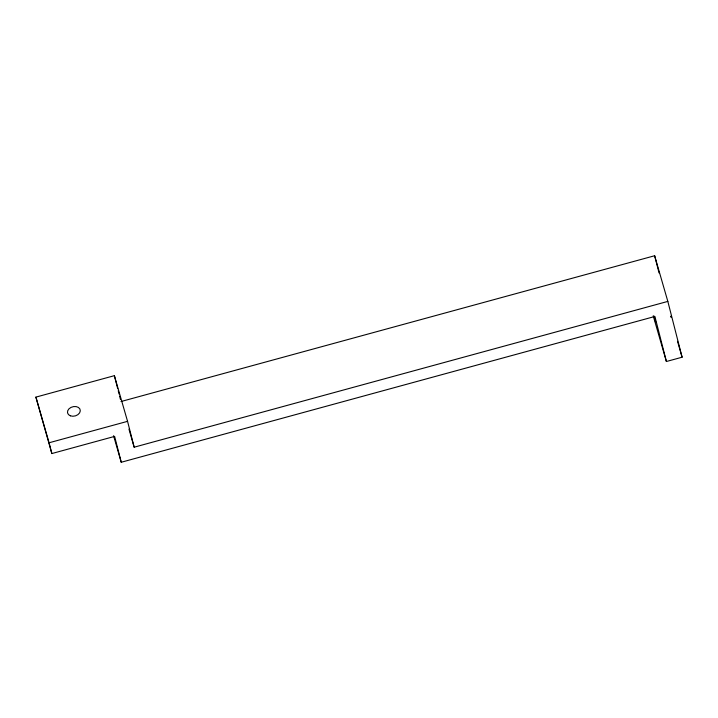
<?xml version="1.0" encoding="UTF-8"?>
<svg xmlns="http://www.w3.org/2000/svg" width="718" height="718" viewBox="0 0 718 718"><rect width="100%" height="100%" fill="white"/><g stroke="black" fill="none" stroke-linecap="round" stroke-linejoin="round"><path stroke-width="1.08" d="M667.83 301.407L682.1 357.214L666.403 361.504L654.888 316.467L121.234 462.257L114.62 436.4L51.84 453.552L35.9 397.117L114.377 375.676L127.562 421.34L134.167 447.197L667.83 301.407L654.645 255.743L120.992 401.533M51.84 453.552L49.084 442.773L127.562 421.34M670.854 316.18L671.159 317.212M677.505 341.292L682.1 357.214M653.227 315.839L666.403 361.504M128.962 429.14L134.167 447.197M113.57 435.709L121.234 462.257M35.9 397.117L49.084 442.773M653.945 316.108L655.767 322.436L654.206 316.333M654.645 255.743L659.043 272.912M114.377 375.676L117.689 388.6M118.237 390.754L119.062 393.994M119.61 396.148L120.444 399.379M671.07 316.432L671.312 317.392M70.373 415.812A6.507 4.748 -14.3 0 0 80.29 410.893A6.507 4.748 -14.3 0 0 70.983 407.402A6.507 4.748 -14.3 0 0 70.373 415.812"/></g></svg>
